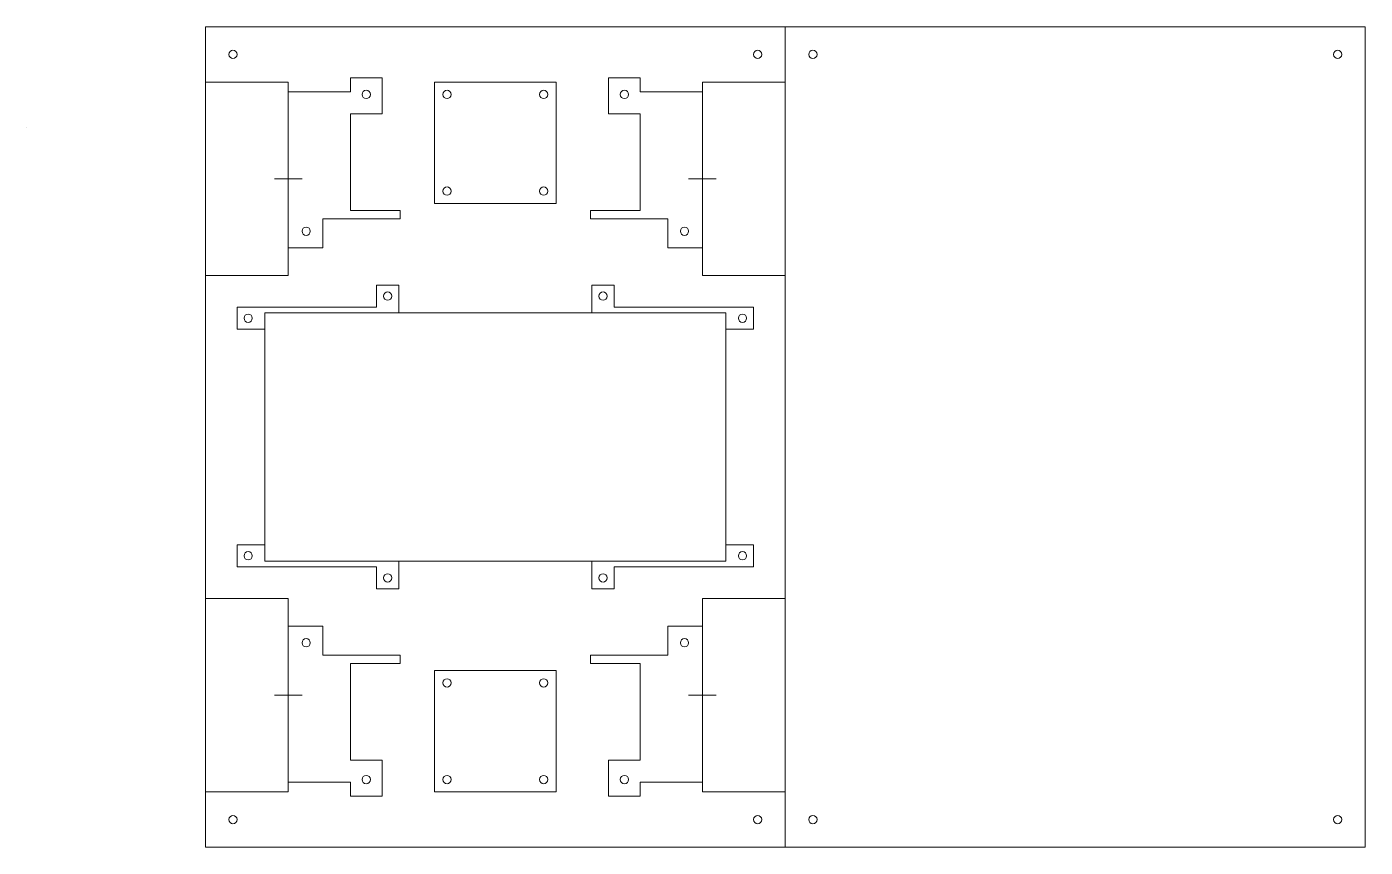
# Model space of a CAD drawing. Header units: millimetres. Extents: x -65 to 420, y 0 to 297.
import ezdxf

# ---------------------------------------------------------------- set-up
doc = ezdxf.new("R2010")
doc.units = ezdxf.units.MM
doc.layers.add('borders', color=5, linetype='CONTINUOUS', lineweight=5)
doc.layers.add('cuts', color=96, linetype='CONTINUOUS', lineweight=9, true_color=0x008000)

msp = doc.modelspace()

# ---------------------------------------------------------------- linework, layer by layer
at = {"layer": 'borders'}
for p, q in [((52.5, 273.5), (52.5, 278.5)), ((52.5, 278.5), (64, 278.5)), ((64, 278.5), (64, 265.5)), ((157.5, 278.5), (146, 278.5)), ((146, 278.5), (146, 265.5)), ((157.5, 273.5), (157.5, 278.5)), ((30, 217), (30, 273.5)), ((30, 273.5), (52.5, 273.5)), ((180, 273.5), (157.5, 273.5)), ((180, 217), (180, 273.5)), ((64, 265.5), (52.5, 265.5)), ((52.5, 265.5), (52.5, 230.5)), ((146, 265.5), (157.5, 265.5)), ((157.5, 265.5), (157.5, 230.5)), ((25, 242), (35, 242)), ((185, 242), (175, 242)), ((52.5, 230.5), (70.5, 230.5)), ((70.5, 230.5), (70.5, 227.5)), ((157.5, 230.5), (139.5, 230.5)), ((139.5, 230.5), (139.5, 227.5)), ((70.5, 227.5), (42.5, 227.5)), ((42.5, 227.5), (42.5, 217)), ((139.5, 227.5), (167.5, 227.5)), ((167.5, 227.5), (167.5, 217)), ((42.5, 217), (30, 217)), ((167.5, 217), (180, 217)), ((70, 203.5), (62, 203.5)), ((62, 203.5), (62, 195.5)), ((70, 193.5), (70, 203.5)), ((140, 193.5), (140, 203.5)), ((140, 203.5), (148, 203.5)), ((148, 203.5), (148, 195.5)), ((62, 195.5), (11.5, 195.5)), ((11.5, 195.5), (11.5, 187.5)), ((148, 195.5), (198.5, 195.5)), ((198.5, 195.5), (198.5, 187.5)), ((21.5, 187.5), (21.5, 193.5)), ((21.5, 193.5), (70, 193.5)), ((188.5, 193.5), (140, 193.5)), ((188.5, 187.5), (188.5, 193.5)), ((11.5, 187.5), (21.5, 187.5)), ((198.5, 187.5), (188.5, 187.5)), ((11.5, 101.5), (11.5, 109.5)), ((11.5, 109.5), (21.5, 109.5)), ((21.5, 109.5), (21.5, 103.5)), ((198.5, 109.5), (188.5, 109.5)), ((188.5, 109.5), (188.5, 103.5)), ((198.5, 101.5), (198.5, 109.5)), ((21.5, 103.5), (70, 103.5)), ((70, 103.5), (70, 93.5)), ((140, 103.5), (140, 93.5)), ((188.5, 103.5), (140, 103.5)), ((62, 101.5), (11.5, 101.5)), ((62, 93.5), (62, 101.5)), ((148, 93.5), (148, 101.5)), ((148, 101.5), (198.5, 101.5)), ((70, 93.5), (62, 93.5)), ((140, 93.5), (148, 93.5)), ((30, 80), (30, 23.5)), ((42.5, 80), (30, 80)), ((42.5, 69.5), (42.5, 80)), ((167.5, 69.5), (167.5, 80)), ((167.5, 80), (180, 80)), ((180, 80), (180, 23.5)), ((70.5, 69.5), (42.5, 69.5)), ((70.5, 66.5), (70.5, 69.5)), ((139.5, 66.5), (139.5, 69.5)), ((139.5, 69.5), (167.5, 69.5)), ((52.5, 31.5), (52.5, 66.5)), ((52.5, 66.5), (70.5, 66.5)), ((157.5, 66.5), (139.5, 66.5)), ((157.5, 31.5), (157.5, 66.5)), ((25, 55), (35, 55)), ((185, 55), (175, 55)), ((64, 31.5), (52.5, 31.5)), ((64, 18.5), (64, 31.5)), ((146, 18.5), (146, 31.5)), ((146, 31.5), (157.5, 31.5)), ((30, 23.5), (52.5, 23.5)), ((52.5, 23.5), (52.5, 18.5)), ((180, 23.5), (157.5, 23.5)), ((157.5, 23.5), (157.5, 18.5)), ((52.5, 18.5), (64, 18.5)), ((157.5, 18.5), (146, 18.5))]:
    msp.add_line(p, q, dxfattribs=at)
for points in [[(0, 0), (210, 0), (210, 297), (0, 297)], [(210, 0), (420, 0), (420, 297), (210, 297)], [(83, 233), (127, 233), (127, 277), (83, 277)], [(-64.67, 260.56), (-64.67, 260.56)], [(21.5, 103.5), (188.5, 103.5), (188.5, 193.5), (21.5, 193.5)], [(83, 20), (127, 20), (127, 64), (83, 64)]]:
    msp.add_lwpolyline(points, close=True, dxfattribs=at)
at = {"layer": 'cuts'}
msp.add_line((210, 0), (210, 297), dxfattribs=at)
for points in [[(0, 207), (30, 207), (30, 277), (0, 277)], [(180, 207), (210, 207), (210, 277), (180, 277)], [(0, 20), (30, 20), (30, 90), (0, 90)], [(180, 20), (210, 20), (210, 90), (180, 90)]]:
    msp.add_lwpolyline(points, close=True, dxfattribs=at)
for centre in [(10, 287), (200, 287), (220, 287), (410, 287), (58.25, 272.5), (87.5, 272.5), (122.5, 272.5), (151.75, 272.5), (87.5, 237.5), (122.5, 237.5), (36.5, 223), (173.5, 223), (66, 199.5), (144, 199.5), (15.5, 191.5), (194.5, 191.5), (15.5, 105.5), (194.5, 105.5), (66, 97.5), (144, 97.5), (36.5, 74), (173.5, 74), (87.5, 59.5), (122.5, 59.5), (58.25, 24.5), (87.5, 24.5), (122.5, 24.5), (151.75, 24.5), (10, 10), (200, 10), (220, 10), (410, 10)]:
    msp.add_circle(centre, 1.5, dxfattribs=at)

doc.saveas('drawing.dxf')
